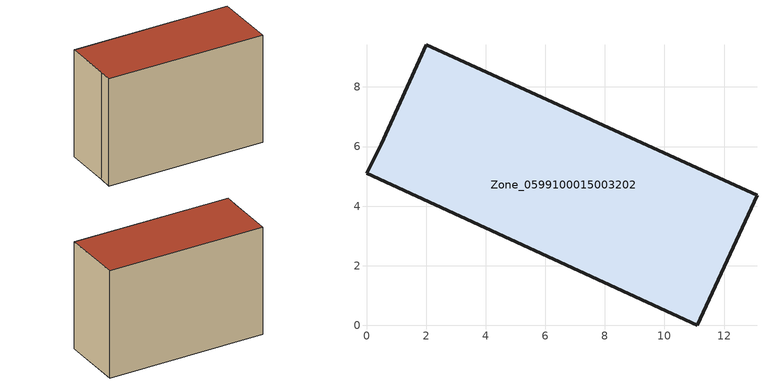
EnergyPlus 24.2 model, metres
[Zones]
Zone_0599100015003202
 floor ground (C_G): 0,5.11 0.49,6.08 2.01,9.42 13.11,4.37 11.11,0 z0.96
 wall outside (C_F): 11.11,0 13.11,4.37 2.01,9.42 0.49,6.08 0,5.11 11.11,0 z0.96:9.34
 roof outside (C_R): 0.49,6.08 0,5.11 11.11,0 13.11,4.37 2.01,9.42 z9.34
[BUILDING]
Pand.0599100015003202: North Axis=0; Terrain=City; Loads Convergence Tolerance Value=0.04; Temperature Convergence Tolerance Value=0.4; Solar Distribution=FullExterior; Maximum Number of Warmup Days=25; Minimum Number of Warmup Days=1
[Site:Location]
Rotterdam.The.Hague.AP_ZH_NLD Design_Conditions: Latitude=51.96; Longitude=4.45; Time Zone=1; Elevation=-4.5
[SITE:GROUNDTEMPERATURE:BUILDINGSURFACE]
18, 18, 18, 18, 18, 18, 18, 18, 18, 18, 18, 18
[MATERIAL] Thermal Absorptance=0.9; Solar Absorptance=0.7; Visible Absorptance=0.7
Name | Roughness | Thickness | Conductivity | Density | Specific Heat
G.TI.1965-1974 | MediumSmooth | 0.15 | 0.882353 | 540 | 1210
F.TI.1965-1974 | Rough | 0.3 | 0.697674 | 1920 | 840
R.TI.1965-1974 | MediumRough | 0.2 | 0.232558 | 1500 | 1000
[CONSTRUCTION]
C_G: G.TI.1965-1974
C_F: F.TI.1965-1974
C_R: R.TI.1965-1974
[ZONE]
Zone_0599100015003202: Type=1; Multiplier=1; Ceiling Height=Autocalculate; Volume=Autocalculate; Floor Area=autocalculate; Part of Total Floor Area=Yes
[ZONEINFILTRATION:DESIGNFLOWRATE]
Infil_Zone_0599100015003202: Zone or ZoneList or Space or SpaceList=Zone_0599100015003202; Schedule=AlwaysOn; Design Flow Rate Calculation Method=Flow/Area; Flow Rate per Floor Area=0.003; Constant Term Coefficient=1; Temperature Term Coefficient=0; Velocity Term Coefficient=0; Velocity Squared Term Coefficient=0
[HVACTEMPLATE:ZONE:IDEALLOADSAIRSYSTEM]
Zone_0599100015003202: Maximum Heating Supply Air Temperature=50; Minimum Cooling Supply Air Temperature=13; Maximum Heating Supply Air Humidity Ratio=0.0156; Minimum Cooling Supply Air Humidity Ratio=0.0077; Heating Limit=NoLimit; Cooling Limit=NoLimit; Dehumidification Control Type=ConstantSensibleHeatRatio; Cooling Sensible Heat Ratio=0.7; Dehumidification Setpoint=60; Humidification Control Type=None; Humidification Setpoint=30; Outdoor Air Method=None; Outdoor Air Flow Rate per Person=0.00944; Outdoor Air Flow Rate per Zone Floor Area=0; Outdoor Air Flow Rate per Zone=0; Demand Controlled Ventilation Type=None; Outdoor Air Economizer Type=NoEconomizer; Heat Recovery Type=None; Sensible Heat Recovery Effectiveness=0.7; Latent Heat Recovery Effectiveness=0.65
[ZONECONTROL:THERMOSTAT]
ThermostatControl_Zone_0599100015003202: Zone or ZoneList=Zone_0599100015003202; Control Type Schedule=DualSetpointControlType; Control 1=Thermostat_Zone_0599100015003202; Temperature Difference Between Cutout And Setpoint=0
[THERMOSTATSETPOINT:DUALSETPOINT]
Thermostat_Zone_0599100015003202: Heating Setpoint Temperature Schedule=HeatingSetpoint_Zone_0599100015003202; Cooling Setpoint Temperature Schedule=CoolingSetpoint_Zone_0599100015003202
[SCHEDULE:COMPACT]
HeatingSetpoint_Zone_0599100015003202: Through: 12/31, For: AllDays, Until: 24:00, 21
CoolingSetpoint_Zone_0599100015003202: Through: 12/31, For: AllDays, Until: 24:00, 24
DualSetpointControlType: Through: 12/31, For: AllDays, Until: 24:00, 4
AlwaysOn: Through: 12/31, For: AllDays, Until: 24:00, 1
